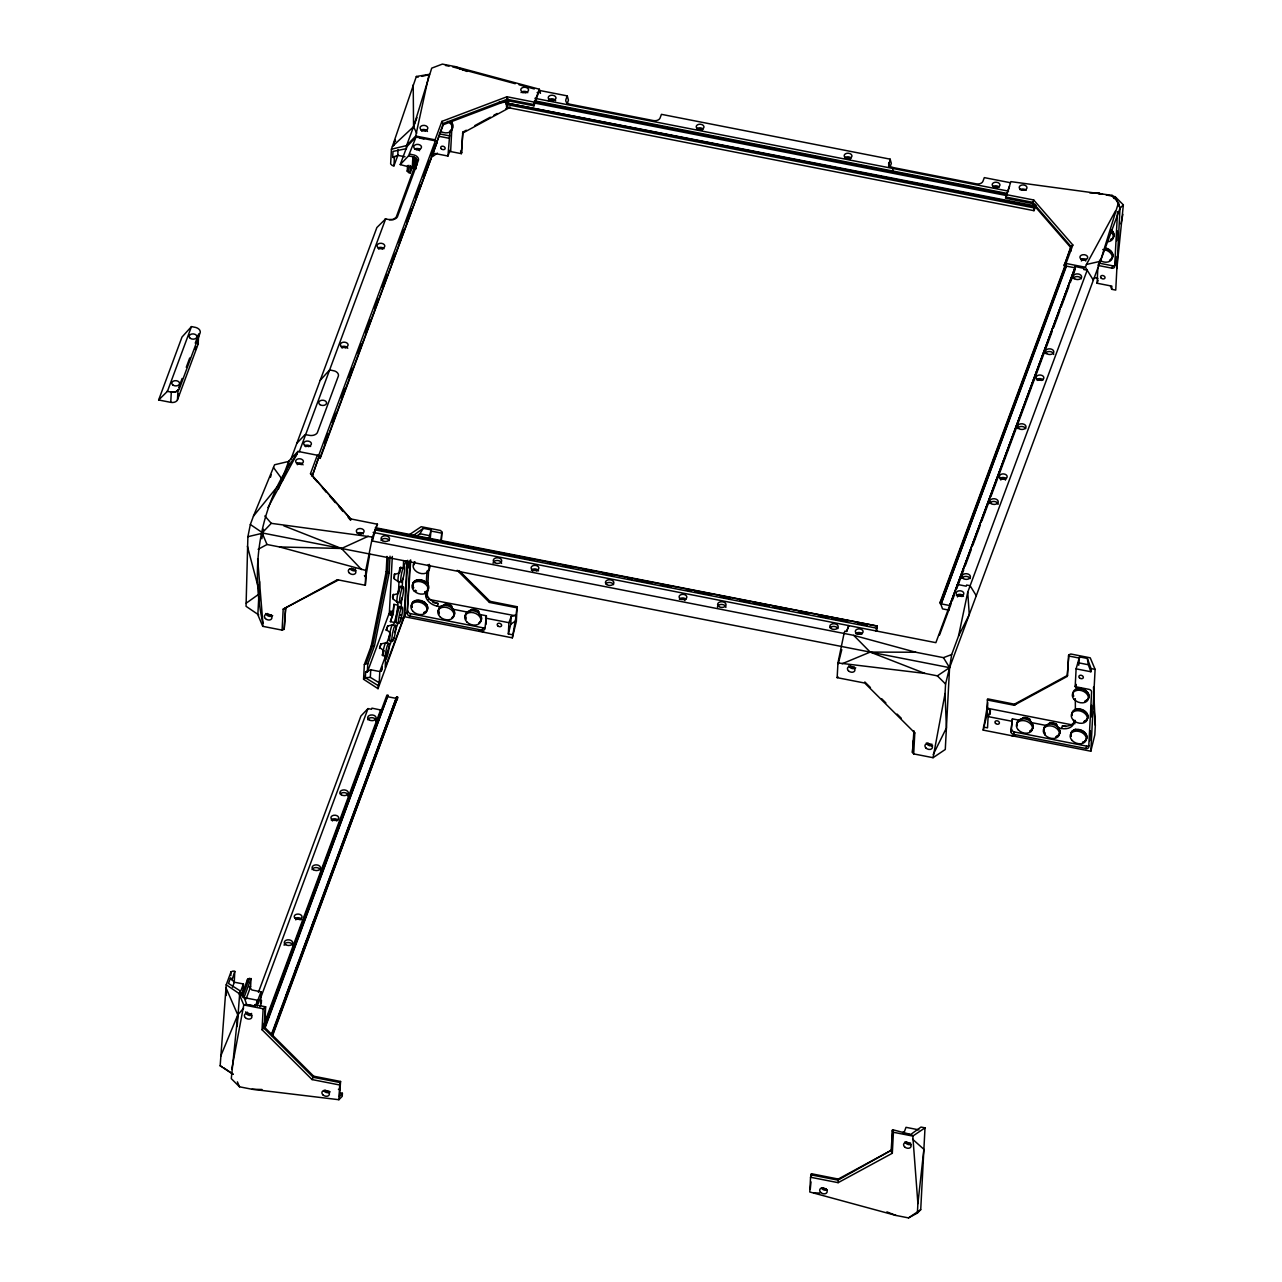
<?xml version="1.0" encoding="UTF-8"?>
<svg xmlns="http://www.w3.org/2000/svg" width="1282" height="1282" viewBox="0 0 1282 1282"><rect width="100%" height="100%" fill="white"/><g stroke="black" fill="none" stroke-linecap="round" stroke-linejoin="round"><path stroke-width="1.5" d="M393.318 599.447A6.25 0.945 -78.9 0 1 393.526 594.223C389.359 600.409 399.279 600.345 397.773 605.12A12.483 1.907 -78.9 0 1 394.295 622.427L390.385 621.658L393.029 614.559C387.324 617.844 388.622 608.261 393.157 612.123M395.497 141.421L395.321 140.123L394.455 141.821M258.74 614.927L246.048 606.322L247.891 536.693L250.343 524.498L253.451 516.133L274.572 464.773L289.7 461.183M170.762 402.356L171.291 392.132A5.545 3.734 3 0 0 178.006 389.584L177.477 399.824A5.545 3.734 3 0 1 170.762 402.356L158.648 399.984L181.996 337.054L191.467 326.59L195.826 327.471A6.939 4.679 3 0 1 200.248 332.535L179.16 389.359A6.939 4.679 3 0 1 171.836 392.132L171.051 392.02M177.477 399.824L198.149 344.089L198.694 333.849L195.249 343.143M233.004 1074.188L220.151 1065.839L226.225 984.784L231.016 971.852L233.116 971.051L234.798 971.387L234.221 982.541M230.824 975.666L231.016 971.852M232.058 979.897L234.798 971.387M284.187 629.318L285.678 607.748L284.187 629.318L282.088 630.119L262.73 626.321L262.89 623.148C249.525 564.561 260.454 502.528 296.911 454.213L297.953 451.424L318.673 455.495L320.212 458.379L319.17 457.45M226.049 987.957L237.779 1014.879L231.289 1078.627L239.494 1086.799L251.993 1089.251L338.913 1099.716L342.23 1096.318L342.39 1093.258L339.618 1092.713M259.589 581.595L257.842 614.751L262.73 626.321M261.832 538.76L263.499 529.274M237.17 1026.562L239.894 990.698L228.517 983.47L230.456 978.246L232.138 978.567M259.252 605.168L259.653 597.364M239.894 990.698L239.734 993.871L243.404 983.983L234.318 982.204L230.456 978.246M242.779 995.858L243.404 983.983M231.786 1069.108L243.772 1004.96L238.901 993.406L226.225 984.784M247.41 982.877L247.602 979.192L251.032 978.567L250.615 986.755L246.08 998.982M254.83 1006.049L254.894 1004.735L265.662 1006.835L264.589 1027.299L262.041 1029.75L312.071 1079.572L339.682 1084.989L338.913 1099.716M257.265 1006.194L257.57 1000.264L242.763 997.364M250.615 986.755L248.932 986.419L251.929 989.992L261.015 991.787L260.422 1003.037L261.448 1000.248L261.288 1003.309L260.022 1006.739M282.088 630.119L283.194 609.126L337.374 579.72L365.322 585.281L366.171 575.987L364.441 575.634L365.755 577.108L366.171 575.987M262.041 1029.75L263.147 1008.758L265.662 1006.835M265.246 1007.972L264.172 1028.42L313.257 1077.313L340.163 1082.585L340.579 1081.463L313.673 1076.191L264.589 1027.299M318.93 456.841L312.199 476.087L318.93 456.841L317.327 455.222L310.484 473.667L350.707 519.002L350.643 520.268L348.079 517.335M372.453 540.347L377.277 524.114L372.469 537.062L365.755 570.41L365.322 585.281M365.755 577.108L369.761 554.016M342.39 1093.258L339.426 1096.719L340.579 1081.463M405.609 613.117L378.03 688.674L363.575 679.268L364.344 664.541L371.187 646.096L386.186 571.66L386.988 556.404M429.486 74.308L416.33 76.487L391.427 149.193L390.641 163.92L392.26 165.522L393.943 165.859L397.949 155.074M378.03 688.674L378.19 685.598L365.354 677.729L365.658 671.784L370.738 669.781L379.809 671.56L385.61 655.919L382.116 655.23L383.799 650.695L379.76 647.57L381.315 643.74A6.25 0.945 -78.9 0 0 379.552 648.468L379.76 647.57M394.808 156.516L394.375 157.67L392.693 157.349L392.997 151.404L406.394 148.664L406.554 145.603L416.954 117.575M365.658 671.784L367.341 672.105L367.774 663.932L374.44 645.952L389.151 572.91L390.032 556.18M393.943 165.859L394.375 157.67M378.19 685.598L379.216 682.809L370.338 677.361L370.738 669.781M392.693 157.349L397.757 155.346L398.061 149.674M379.216 682.809L379.809 671.56M412.852 165.859L410.176 173.038L407.227 171.259L407.532 165.538M388.254 557.702L387.468 572.589L372.758 645.615L366.091 663.595L364.344 664.541M408.493 172.717L408.894 165.282M381.091 710.853L380.642 709.875L263.435 1025.792M410.176 173.038L410.577 165.602M385.61 655.919L385.225 667.377L404.022 616.706L407.115 561.436M412.339 166.981L412.868 156.757L408.525 155.907L400.224 164.609L415.56 168.583L416.105 158.359L412.868 156.757M397.773 605.12L393.878 604.367L393.446 612.427L389.424 611.642L392.308 556.436M412.98 167.141L413.509 156.901M413.589 167.333L414.118 157.109M414.15 167.589L414.695 157.365M414.679 167.878L415.224 157.654M415.16 168.214L415.688 157.99M264.845 1028.549L388.013 695.325L386.924 695.116L263.419 1028.036M394.263 578.727L394.6 573.791A6.25 0.945 -78.9 0 0 394.391 578.999L398.99 582.092A8.317 1.266 -78.9 0 0 399.535 581.579M415.913 168.984L416.105 158.359M416.458 164.288L416.442 158.744M416.746 164.817L416.73 159.176M416.778 165.17L416.922 159.609M393.414 594.944L398.382 593.422L398.99 582.092M394.487 574.464L399.455 572.958L399.728 567.798L403.237 568.471L405.977 561.067M272.056 1033.981L396.619 697.023L397.692 697.232L272.441 1036.064M401.154 607.908L401.667 598.085M402.179 588.262L402.692 578.438M403.237 568.471L403.638 560.571M407.676 560.298L404.711 616.754L512.335 637.843L516.342 621.45L517.111 606.723L515.925 615.873L428.188 599.287M478.138 610.953L479.58 614.447L486.375 615.777L484.949 628.645A2.772 2.003 20.3 0 1 482.144 630.167L409.775 615.985A2.772 2.003 20.4 0 1 407.195 613.421L409.984 560.346M407.195 613.421L410.737 559.978M443.284 124.723L507.079 100.573L533.985 105.845L534.049 104.579L507.143 99.307L443.348 123.441L436.617 142.703L443.284 124.723L441.905 121.373L506.935 96.759L534.53 102.175L539.337 89.227L454.886 66.552L442.37 64.1L431.713 68.138L413.557 126.726L392.452 146.404M400.224 164.609L406.891 146.629L416.025 137.046L435.399 140.844L437.018 142.446L320.212 458.379M437.37 153.135L432.995 156.292L433.156 153.135L447.947 156.035L450.03 130.732M451.232 605.681C445.928 600.729 442.146 608.421 437.274 606.162A12.483 9.022 20.4 0 1 425.64 594.576L425.912 591.611L424.919 592.012A8.317 6.009 20.4 0 0 427.771 584.063A8.317 6.009 20.4 0 0 416.826 579.945A8.317 6.009 20.4 0 0 413.653 587.765M413.525 588.118A8.317 6.009 20.4 0 1 415.32 580.826A8.317 6.009 20.4 0 1 425.384 582.14L426.265 582.877L426.986 571.163A8.317 6.009 20.4 0 0 429.262 564.336M426.361 596.819L426.618 591.963A12.483 9.022 20.4 0 0 438.236 603.55L437.274 606.162M427.194 597.348L428.637 569.753M430.287 538.2L431.089 529.851L423.268 528.312L413.028 535.716M466.295 130.219L462.866 132.078L461.376 153.664L450.623 151.564L452.242 120.668M440.944 542.382L441.841 531.95L440.591 530.508L421.217 526.71L409.006 534.914M461.376 153.664L462.866 132.078M441.361 541.26L441.841 531.95M1035.984 205.296L1033.981 210.681L506.614 107.351L506.278 103.009L1033.901 205.633L1033.821 207.059L1034.894 204.191M506.534 102.288L506.47 103.714L508.057 99.403M507.079 100.573L506.935 96.759M485.91 624.558L486.375 615.777M512.496 634.766L508.329 633.949L508.922 622.699L511.165 616.642L516.342 614.751L512.335 637.843M508.329 633.949L510.765 624.222L511.165 616.642M810.545 1177.261L809.775 1191.988L896.006 1215.448L908.505 1217.9L917.399 1213.076L920.716 1209.679L925.011 1127.856L920.973 1127.07L910.749 1134.458L892.576 1129.698L891.086 1151.284L892.32 1153.255L838.14 1182.661L810.545 1177.261L811.442 1173.735L839.486 1179.296M810.288 1188.991L811.009 1181.908M837.931 676.688L837.162 677.665L837.947 662.938L844.053 633.452L844.934 631.097L846.665 631.433L848.828 625.616M811.266 1177.004L811.442 1173.735M888.586 166.323L890.141 159.16L661.432 114.338L660.07 118.024A5.545 3.734 3 0 1 653.355 120.572L569.945 104.227A5.545 3.734 3 0 1 565.891 99.563L567.269 95.894L539.69 90.493L538.809 92.833L537.126 92.512M892.641 170.971L892.817 167.493A5.545 3.734 3 0 1 888.779 162.846M875.798 631.065L877.208 626.049L375.322 527.687M892 1140.852L892.576 1129.698M837.947 662.938L924.851 673.403L937.366 675.854L949.577 667.634L945.283 749.473L933.072 757.694L913.697 753.896L912.431 752.438L913.922 730.852L913.729 734.57M913.441 740.147L912.431 752.438M892.32 1153.255L893.426 1132.278L892.16 1130.82M913.697 753.896L914.803 732.903L864.773 683.066L837.162 677.665M903.265 1133.128L903.345 1131.798M948.984 610.152L942.526 608.886L940.155 602.22L1065.342 264.813M917.399 1213.076L917.896 1203.574L912.8 1136.076L925.011 1127.856M933.072 757.694L945.058 693.53L945.571 684.027L949.577 667.634M1074.957 268.146L949.77 605.553L941.164 603.854L1065.727 266.896M949.77 605.553L1075.39 266.64L935.876 642.667L373.142 532.399M956.757 588.598L957.478 584.464L966.195 586.178L966.612 585.041L970.121 585.73L976.275 595.729M1110.452 285.918L1111.702 289.299L1115.741 290.101L1120.019 208.261L1118.497 202.716L1112.071 195.345L1010.873 181.627L1005.521 198.261L1032.427 203.534L1070.871 247.714L1064.204 265.695L1074.957 267.794L1075.021 266.512L1084.091 268.387L1083.675 269.508L1087.2 270.198L967.734 592.188L958.551 636.016L951.677 654.541L949.593 667.65L262.137 532.927L271.271 523.344L372.469 537.062M1093.498 687.12L1095.325 725.308L1094.828 734.826L1090.822 751.204L983.198 730.115L987.204 707.023L986.787 708.145L1072.137 724.875M986.787 708.145L987.621 698.85L1015.584 704.411L1014.11 705.244L987.204 699.972M987.781 702.68L987.204 713.721L983.198 730.115M988.518 708.497L990.361 710.548L988.118 716.606L987.525 727.856L983.358 727.038M990.169 714.33L990.361 710.548M1032.427 203.534L1033.677 199.976L1006.066 194.576M1033.981 210.681L1033.901 205.633M1076.111 668.851L1090.902 671.752L1091.078 668.579L1087.344 658.451L1079.524 656.913L1076.111 668.851L1075.181 686.655L1089.027 689.363A2.772 2.003 20.4 0 1 1091.607 691.943L1088.738 746.973A2.772 2.003 20.3 0 1 1085.934 748.496L1013.549 734.314A2.772 2.003 20.4 0 1 1010.969 731.734L1012.395 718.865L1019.19 720.196L1023.645 717.6L1029.943 719.218A6.25 4.503 20.4 0 0 1022.828 717.792L1023.645 717.6M1010.969 731.734L1012.395 718.865M1064.204 265.695L1070.935 246.432L1072.858 245.022L1033.677 199.976M1070.871 247.714L1070.935 246.432L1032.491 202.252L1005.585 196.979M1070.823 251.24L1070.903 249.814M1014.11 705.244L1067.281 676.383L1068.771 654.814L1070.855 654.012L1090.229 657.81L1095.1 669.38L1090.822 751.204M1067.281 676.383L1068.771 654.814M1086.976 700.164A8.317 6.009 20.4 0 0 1086.976 692.008A8.317 6.009 20.4 0 0 1076.447 689.171L1076.047 684.316L1075.181 686.655M1111.702 289.299L1111.863 286.126L1097.072 283.226L1097.889 267.409M1074.797 723.881L1074.973 720.66M1078.723 665.278L1079.524 656.913M1089.796 740.708L1090.325 730.868M1091.046 717.119L1091.655 705.324M1117.535 211.594L1114.651 266.624A2.772 2.003 20.4 0 1 1111.863 268.146L1098.001 265.438L1098.866 263.098L1112.728 265.807A2.772 2.003 20.4 0 0 1115.516 264.3L1115.933 256.432M1116.75 240.712L1117.263 230.888M1116.862 268.611L1123.352 204.864L1115.148 196.707L1106.206 194.944M1083.675 721.638A8.317 6.009 20.4 0 0 1086.783 713.513A8.317 6.009 20.4 0 0 1075.39 709.635L1075.31 698.642M917.896 1203.574L923.889 1149.329L912.624 1139.233M393.702 145.619L394.215 142.719M876.664 630.728L877.128 627.475M400.769 614.623L400.625 615.536M226.353 991.499L226.305 995.473M383.046 651.769L383.27 650.583M383.799 650.695L383.59 651.865A8.317 1.266 -78.9 0 0 383.094 655.871M389.712 633.789L389.936 632.603L386.443 629.59L387.981 625.76A6.25 0.945 -78.9 0 0 386.219 630.488L386.443 629.59M389.936 632.603L390.257 633.885A8.317 1.266 -78.9 0 0 390.738 640.455M1120.997 223.917L1122.856 214.382M428.797 538.744L431.089 529.851M534.049 104.579L534.53 102.175M339.682 1084.989L340.163 1082.585M956.773 587.909L957.462 584.496M391.427 149.193L406.554 145.603L415.688 136.02L428.605 76.487M398.926 572.846L399.103 571.98A8.317 1.266 -78.9 0 0 398.446 581.996M399.455 572.958L399.647 572.092A8.317 1.266 -78.9 0 1 401.058 567.301M397.853 593.326L398.045 592.428M398.382 593.422L398.574 592.54A8.317 1.266 -78.9 0 1 401.506 587.765M270.486 477.257L271.191 474.644M241.897 995.361L242.154 992.396L241.497 993.919M400.433 608.229A8.317 1.266 -78.9 0 0 397.5 612.988L397.308 611.498M838.252 663.691L841.793 649.621M1118.497 202.716L1100.341 261.304L1086.415 264.477L1085.389 267.249L1093.338 280.181M425.88 611.722A8.317 6.009 20.4 0 0 426.297 604.527L427.13 605.248M1084.86 741.092A8.317 6.009 20.4 0 0 1084.86 732.935A8.317 6.009 20.4 0 0 1074.316 730.099L1075.133 729.346M191.467 326.59L167.445 391.314L158.648 399.984M178.695 387.725L182.14 378.446M186.275 367.293L189.72 357.999M278.418 489.035L288.819 461.007L297.953 451.424M283.338 478.346L289.075 462.898M290.838 459.469L376.876 227.539L385.674 218.853L299.299 451.697M408.525 155.907L416.025 137.046M407.227 171.259L408.605 167.557M436.681 141.421L435.063 139.818L441.905 121.373M318.673 455.495L435.399 140.844M431.04 155.923L433.14 150.298M324.699 443.187L328.176 433.813M332.342 422.579L335.82 413.221M341.381 398.237L344.842 388.863M349.025 377.629L352.486 368.271M358.047 353.287L361.524 343.913M365.69 332.679L370.562 319.571M374.729 308.337L378.206 298.978M382.373 287.729L387.228 274.62M391.411 263.387L394.872 254.028M399.055 242.779L403.91 229.67M406.682 222.187L411.554 209.078M415.721 197.829L420.592 184.72M423.364 177.237L429.614 160.378M432.403 152.879L435.88 143.52M320.276 457.097L437.018 142.446M447.947 156.035L450.206 149.962L450.623 151.564M506.614 107.351L508.617 101.951M372.725 538.568L371.86 540.908L853.7 635.343L915.733 652.234L943.44 657.65L951.677 654.541M538.664 92.16L533.985 105.845M232.475 987.204L234.318 982.204M567.237 103.409L568.439 100.172L567.269 95.894M241.449 995.793L247.602 979.192M249.349 978.246L242.683 996.226L244.365 996.547L251.032 978.567M363.575 679.268L364.601 676.479M367.341 672.105L388.991 613.774M386.924 642.907L390.481 632.715M393.59 624.927L394.295 622.427M258.419 992.332L360.931 715.997L367.998 708.593L371.508 709.283L371.924 708.161L381.139 710.084M245.343 1004.383L254.477 1005.857L254.894 1004.735M247.009 1004.703L255.31 1006.338L257.57 1000.264M257.137 1002.203L261.015 991.787M386.267 654.862L391.795 639.974M394.552 632.539L397.997 623.228M259.925 999.864L367.998 708.593M409.775 615.985L410.657 613.645A2.772 2.003 20.4 0 1 408.061 611.081M426.265 582.877L426.89 581.403A6.25 4.503 20.4 0 1 427.595 585.521M264.909 1027.106L388.013 695.325M425.64 594.576L426.618 591.963M411.875 607.476A8.317 6.009 20.4 0 1 414.807 601.034A8.317 6.009 20.4 0 1 424.31 602.588L424.518 601.851M271.431 1034.43L396.619 697.023M278.547 1015.873L280.63 1010.248M286.19 995.265L289.668 985.89M295.229 970.891L297.312 965.266M302.889 950.266L306.366 940.892M311.927 925.908L314.01 920.284M392.596 708.465L394.68 702.84M272.521 1034.638L397.692 697.232M453.588 616.209A8.317 6.009 20.4 0 0 453.203 609.799L450.607 605.296M313.673 1076.191L312.071 1079.572M516.358 607.7L489.452 602.428L489.868 601.306L459.004 570.57M482.144 630.167L483.026 627.827A2.772 2.003 20.3 0 0 485.125 627.507M515.925 615.873L516.342 614.751M890.125 166.676L891.327 163.439L890.141 159.16M1009.543 186.307L1006.178 196.45M846.617 631.433L848.764 625.6M877.208 626.049L377.02 528.793M1064.268 264.413L1066.015 263.467L1072.858 245.022M940.091 603.646L1065.951 264.364M941.164 603.854L1066.336 266.448M939.514 635.071L950.923 604.319L949.85 604.11M952.222 600.825L954.161 595.585M957.462 586.723L963.727 569.833M965.122 566.067L971.387 549.177M972.782 545.427L980.426 524.787M981.82 521.021L988.085 504.13M990.874 496.631L1052.153 331.461M1053.548 327.711L1059.813 310.821M1061.208 307.071L1068.868 286.431M1070.262 282.665L1075.133 269.541M1123.352 204.864L1120.019 208.261L949.593 667.65L943.44 657.65M1097.072 283.226L1098.193 280.197M1111.863 268.146L1112.728 265.807M1013.549 734.314L1014.431 731.974A2.772 2.003 20.4 0 1 1011.835 729.394M1030.007 731.141A8.317 6.009 20.4 0 0 1031.898 723.433L1029.126 718.673M1044.077 731.093A8.317 6.009 20.4 0 1 1045.327 726.013L1050.551 722.872L1056.849 724.49A6.25 4.503 20.4 0 0 1048.884 723.449M902.929 1132.935L903.762 1133.4L906.005 1127.327L918.954 1129.875M1055.695 736.813A8.317 6.009 20.4 0 0 1058.804 728.705L1056.031 723.945M1058.067 727.807L1061.496 728.48L1062.457 725.868A12.483 9.022 20.4 0 0 1074.893 720.228M1074.701 709.956L1075.534 709.283M1070.983 736.365A8.317 6.009 20.4 0 1 1072.233 731.285L1072.681 730.724M1085.934 748.496L1086.799 746.156A2.772 2.003 20.3 0 0 1089.187 745.579M220.648 1056.32L237.779 1014.879L243.612 1008.133M466.263 619.11A8.317 6.009 20.4 0 1 467.529 612.107L471.952 609.479L471.007 609.767M450.479 121.566L450.639 121.229A8.317 6.009 20.4 0 1 450.607 130.155M933.232 754.521L946.404 727.984L945.058 693.53M958.551 636.016L969.272 614.607L967.734 592.188M267.938 507.608L296.911 454.213M1086.415 264.477L1115.388 211.081M415.705 536.837L419.951 533.761L423.268 528.312M395.657 701.446L397.612 698.658M397.5 612.988L396.923 615.905A8.317 1.266 -78.9 0 0 397.404 622.475M426.297 604.527L424.534 602.78M253.451 516.133L282.697 480.061L273.531 467.561M320.18 380.369L329.65 369.889L334.778 371.027A6.939 4.679 3 0 1 338.432 375.85L317.343 432.675A6.939 4.679 3 0 1 314.074 435.063L313.321 435.271A6.939 4.679 3 0 1 310.02 435.447L305.132 434.582L296.831 443.3M246.224 603.149L259.861 593.454M1019.318 719.827L1018.421 720.74A8.317 6.009 20.4 0 0 1017.171 725.82M908.505 1217.9L920.716 1209.679M510.765 624.222L516.021 620.696M474.869 125.572L490.317 117.191M493.746 115.332L497.176 113.473M505.749 108.826L509.178 106.951M462.449 133.216L510.476 107.143M258.131 549.305L267.009 544.497L279.524 546.949L365.755 570.41M1014.527 704.122L1067.698 675.261M440.671 606.819L440.623 606.851A8.317 6.009 20.4 0 0 439.357 613.854M368.303 536.245L341.509 548.488L279.524 546.949M842.114 663.755L870.206 652.089L915.733 652.234M424.775 592.364L425.784 591.98M387.805 625.92L393.446 624.703M381.123 643.901L386.779 642.683M371.187 646.096L374.44 645.952M1049.734 723.064L1050.551 722.872M1074.444 729.746L1075.726 729.426M421.89 76.375L429.454 74.58M247.891 536.693L263.018 533.104L250.343 524.498M283.194 609.126L338.416 580.009L337.374 579.72M365.354 677.729L370.338 677.361M489.868 601.306L517.111 606.723M1089.748 192.861L1099.555 192.893M1011.45 735.644L1015.44 735.756M251.993 1089.251L261.993 1089.492M813.942 1192.805L819.807 1193.093M1098.69 193.79L1102.632 194.255M389.279 219.559L393.43 219.478L396.234 217.139L417.035 160.058M389.696 611.61L393.189 612.283M389.504 613.068L393.029 613.758M445.447 65.462L449.02 66.167M452.594 66.856L515.22 83.715M1010.056 182.653L984.304 177.621L982.941 181.291A5.545 3.734 3 0 1 976.227 183.839L892.817 167.493M534.914 98.313L1008.565 191.146M534.45 100.813L1006.883 193.39M536.116 101.903L1006.626 194.111M534.081 102.961L1006.546 195.553M506.278 103.009L1033.629 206.354M506.198 104.435L1033.564 207.78M439.357 133.857L449.758 135.892M438.492 136.196L448.892 138.232M415.688 136.02L435.063 139.818M1066.015 263.467L1085.389 267.249M420.047 138.168L423.957 138.937M1094.347 277.713L1097.937 278.418M409.695 154.128L414.054 155.026A6.939 4.679 3 0 1 416.201 155.955L416.778 156.372A6.939 4.679 3 0 1 418.477 160.09L397.388 216.914A6.939 4.679 3 0 1 390.065 219.687M397.757 155.346L405.032 156.773M385.177 218.821L389.52 219.687M166.948 391.282L171.291 392.132M940.155 602.22L941.228 602.428M430.672 530.972L441.425 533.072M1068.339 655.935L1079.107 658.035M349.666 518.697L377.613 524.274M419.951 533.761L429.919 535.716M1078.354 662.778L1088.322 664.733L1090.902 671.752M1091.078 668.579L1095.1 669.38M375.257 529.129L383.094 530.668M387.02 531.437L396.811 533.344M406.618 535.267L416.426 537.19M432.098 540.267L436.024 541.036M439.95 541.805L455.623 544.882M465.43 546.789L475.237 548.712M490.926 551.789L494.836 552.558M498.762 553.327L520.332 557.558M524.242 558.327L534.049 560.25M549.738 563.311L553.648 564.08M563.455 566.003L573.262 567.926M583.054 569.849L592.861 571.772M602.668 573.695L612.459 575.618M628.148 578.679L632.074 579.448M635.984 580.217L651.673 583.294M661.48 585.217L671.287 587.14M686.96 590.217L690.886 590.97M694.812 591.739L710.484 594.816M720.292 596.739L730.099 598.662M739.89 600.585L749.698 602.508M753.624 603.277L769.296 606.338M773.222 607.107L788.911 610.184M798.702 612.107L808.509 614.03M818.317 615.953L828.124 617.876M832.034 618.645L847.722 621.706M857.53 623.629L867.321 625.552M374.985 529.851L876.856 628.196M389.151 572.91L386.186 571.66M432.931 602.508L438.236 603.55M1062.457 725.868L1065.999 726.573M1031.161 722.535L1046.096 725.468M485.509 618.116L508.922 622.699M988.118 716.606L1011.53 721.189M410.657 613.645L483.026 627.827M1014.431 731.974L1086.799 746.156M389.696 611.883L392.741 612.476A6.25 0.945 -78.9 0 0 392.452 614.687M389.664 612.235L392.308 612.764M389.6 612.652L393.237 613.357M389.408 613.469L393.398 614.254M389.295 613.806L392.372 614.399M389.055 614.11L392.629 614.799M400.064 617.652L403.574 618.341M366.091 663.595L367.774 663.932M387.933 696.767L396.539 698.45M238.901 993.406L242.939 994.191L246.657 1004.319M903.762 1133.4L912.063 1135.035M243.772 1004.96L263.147 1008.758M893.426 1132.278L912.8 1136.076M811.025 1174.857L837.931 1180.129L891.503 1150.146L838.348 1179.007L838.14 1182.661M338.416 1089.299L340.147 1089.636M452.658 609.174L467.529 612.107M519.034 84.772L534.306 88.971M457.962 67.914L467.065 71.472M924.851 673.403L870.206 652.089L853.7 635.343M478.619 630.167L484.083 632.298M886.888 1211.891L896.006 1215.448M454.886 66.552L464.196 70.206M283.771 525.796L341.509 548.488L361.588 569.593M416.33 76.487L418.108 77.273M240.824 994.976L244.365 996.547M220.151 1065.839L221.93 1066.624M254.477 1005.857L255.31 1006.338M1074.316 730.099L1072.425 731.141M310.484 473.667L350.707 519.002M223.517 1067.698L233.02 1074.156M913.505 731.974L914.803 732.903M425.512 581.772L426.393 582.509M937.366 675.854L945.571 684.027M864.837 681.96L870.446 687.553M881.663 698.722L885.878 702.921M897.096 714.09L901.31 718.289M458.94 570.859L471.455 583.326M475.622 587.477L488.122 599.928M457.193 570.298L489.452 602.428M479.58 614.447L480.125 615.056A8.317 6.009 20.4 0 1 480.494 621.466M460.542 151.084L461.808 152.542M313.481 477.561L317.327 481.984M322.455 487.881L326.301 492.288M330.147 496.711L335.275 502.608M339.121 507.015L342.951 511.438M264.845 515.973L271.271 523.344M1058.211 727.455L1058.932 728.336A8.317 6.009 20.4 0 1 1057.041 736.044M1031.305 722.183L1032.026 723.064A8.317 6.009 20.4 0 1 1030.135 730.772M392.901 624.606L393.061 624.831A8.317 1.266 -78.9 0 0 390.305 630.872A8.317 1.266 -78.9 0 0 389.44 640.744M386.235 642.586L386.379 642.811A8.317 1.266 -78.9 0 0 384.504 645.567A8.317 1.266 -78.9 0 0 382.661 654.541M1112.071 195.345L1114.058 198.566M986.884 712.968L988.935 716.398M416.73 133.232L413.557 126.726L413.221 84.852M1115.148 196.707L1120.019 208.261M262.137 532.927L267.009 544.497M237.394 1081.832L239.494 1086.799M539.337 89.227L540.475 93.346M247.394 546.212L259.365 591.563M1087.344 658.451L1088.322 664.733M1094.219 711.67L1095.325 725.308M257.634 558.824L262.89 623.148M408.093 562.141L408.317 567.878M956.356 595.601A3.878 2.612 3 0 1 960.186 594.367A3.878 2.612 3 0 1 963.487 596.338M957.462 596.931A2.292 1.538 3 0 1 961.949 596.595M855.623 633.725A3.878 2.612 3 0 1 862.337 633.821M857.017 634.286A2.292 1.538 3 0 1 860.975 634.35M1021.706 190.281A2.292 1.538 3 0 1 1023.998 190.313M1081.383 260.967A2.292 1.538 3 0 1 1085.79 261.031M1080.806 259.493A3.878 2.612 3 0 1 1086.287 259.589M1020.087 189.736A3.878 2.612 3 0 1 1026.209 190.377M358.832 533.873A2.292 1.538 3 0 1 361.123 533.905M297.312 464.677A2.292 1.538 3 0 1 301.27 464.725M296.511 463.571A3.878 2.612 3 0 1 303.033 464.853M357.229 533.328A3.878 2.612 3 0 1 363.335 533.969M421.714 131.277A2.292 1.538 3 0 1 425.688 131.341M522.8 92.849A2.292 1.538 3 0 1 526.037 92.897M521.053 92.592A3.878 2.612 3 0 1 527.783 92.705M420.929 130.187A3.878 2.612 3 0 1 427.451 131.469M532.575 571.115A2.292 1.538 3 0 1 536.998 571.179M531.405 570.186A3.878 2.612 3 0 1 535.235 568.952A3.878 2.612 3 0 1 538.536 570.923M681.191 599.463A2.211 1.49 3 0 1 685.005 600.585M679.396 599.191A3.878 2.612 3 0 1 686.11 599.287M381.075 540.539A4.231 2.852 3 0 1 385.097 538.488A4.231 2.852 3 0 1 389.247 540.683M493.121 563.263A4.231 2.852 3 0 1 497.272 560.474A4.231 2.852 3 0 1 501.566 563.391M605.809 583.823A4.231 2.852 3 0 1 609.992 582.493A4.231 2.852 3 0 1 613.581 584.64M717.455 607.219A4.231 2.852 3 0 1 721.59 604.431A4.231 2.852 3 0 1 725.9 607.364M830.143 627.779A4.231 2.852 3 0 1 834.31 626.449A4.231 2.852 3 0 1 837.899 628.597M846.248 158.295A2.292 1.538 3 0 1 850.174 159.449M697.761 129.995A2.211 1.49 3 0 1 702.039 130.059M993.662 187.973A2.292 1.538 3 0 1 997.829 187.669M549.978 100.637A2.211 1.49 3 0 1 553.824 100.685M993.085 186.515A3.878 2.612 3 0 1 999.207 187.156M844.501 158.039A3.878 2.612 3 0 1 851.216 158.151M696.511 129.049A3.878 2.612 3 0 1 703.225 129.161M548.151 100.669A3.878 2.612 3 0 1 551.853 98.794A3.878 2.612 3 0 1 555.651 100.797M1000.825 480.061A2.292 1.538 3 0 1 1003.069 478.555A2.292 1.538 3 0 1 1005.392 480.125M999.72 478.731A3.878 2.612 3 0 1 1006.434 478.843M1037.859 380.434A2.211 1.49 3 0 1 1041.689 380.482M1036.401 379.841A3.878 2.612 3 0 1 1043.115 379.953M961.949 578.438A4.231 2.852 3 0 1 965.971 576.387A4.231 2.852 3 0 1 970.105 578.567M989.752 503.489A4.231 2.852 3 0 1 994.335 501.47A4.231 2.852 3 0 1 998.085 504.355M1017.555 428.525A4.231 2.852 3 0 1 1021.594 426.473A4.231 2.852 3 0 1 1025.728 428.653M1045.375 353.576A4.231 2.852 3 0 1 1049.942 351.556A4.231 2.852 3 0 1 1053.708 354.441M1073.178 278.627A4.231 2.852 3 0 1 1077.201 276.575A4.231 2.852 3 0 1 1081.351 278.755M378.703 249.173A2.292 1.538 3 0 1 382.661 249.237M377.902 248.083A3.878 2.612 3 0 1 384.023 248.724M342.07 348.095A2.211 1.49 3 0 1 345.916 348.143M341.22 346.973A3.878 2.612 3 0 1 347.743 348.255M416.217 149.738A2.292 1.538 3 0 1 419.583 150.731M414.599 149.193A3.878 2.612 3 0 1 420.079 149.289M305.725 446.681A2.211 1.49 3 0 1 308.866 446.729M304.539 445.864A3.878 2.612 3 0 1 310.645 446.505M198.149 342.294A5.545 3.734 3 0 1 198.149 344.089M178.839 393.911A3.878 2.612 3 0 1 177.894 396.426M195.777 346.525A3.878 2.612 3 0 1 195.249 349.682M854.405 666.928A2.292 1.651 20.4 0 1 850.559 666.175M931.918 744.121A2.292 1.651 20.4 0 1 927.864 742.919M932.591 745.451A3.878 2.804 20.4 0 1 926.357 742.935M855.719 667.778A3.878 2.804 20.4 0 1 851.889 668.451A3.878 2.804 20.4 0 1 848.86 665.743M451.552 120.764A6.25 4.503 20.4 0 1 451.937 124.082M508.089 99.115A8.317 6.009 20.4 0 1 499.211 102.143M447.53 121.389A8.317 6.009 20.4 0 1 451.649 130.444A8.317 6.009 20.4 0 1 440.543 131.389M416.49 591.002A8.317 6.009 20.4 0 1 415.32 590.153M470.19 610.184A6.25 4.503 20.4 0 1 478.955 611.626M465.831 617.636A8.317 6.009 20.4 0 1 474.949 611.129A8.317 6.009 20.4 0 1 479.821 621.898M479.692 622.251A8.317 6.009 20.4 0 1 478.699 622.892M413.83 565.058A8.317 6.009 20.4 0 1 414.407 561.885M413.637 564.288A8.317 6.009 20.4 0 1 414.278 562.237M412.019 607.107A8.317 6.009 20.4 0 1 421.137 600.601A8.317 6.009 20.4 0 1 426.009 611.37M425.015 612.011A8.317 6.009 20.4 0 1 423.845 612.459M424.871 612.363A8.317 6.009 20.4 0 1 423.701 612.828M444.101 604.511A6.25 4.503 20.4 0 1 452.049 606.37M438.925 612.379A8.317 6.009 20.4 0 1 448.043 605.873A8.317 6.009 20.4 0 1 452.915 616.642M452.786 616.995A8.317 6.009 20.4 0 1 451.793 617.636M427.916 565.042A8.317 6.009 20.4 0 1 426.121 573.07A8.317 6.009 20.4 0 1 415.176 570.506A8.317 6.009 20.4 0 1 415.336 562.093M1074.092 721.654A12.483 9.022 20.4 0 1 1061.496 728.48M1044.221 730.74A8.317 6.009 20.4 0 1 1048.82 724.154A8.317 6.009 20.4 0 1 1058.932 728.336M1045.327 733.288A8.317 6.009 20.4 0 1 1044.59 732.214M1073.755 696.206A8.317 6.009 20.4 0 1 1076.992 688.69A8.317 6.009 20.4 0 1 1087.697 692.344A8.317 6.009 20.4 0 1 1086.062 700.405M1085.934 700.757A8.317 6.009 20.4 0 1 1084.732 701.174M1017.315 725.468A8.317 6.009 20.4 0 1 1021.914 718.882A8.317 6.009 20.4 0 1 1032.026 723.064M1071.127 736.012A8.317 6.009 20.4 0 1 1080.71 729.907A8.317 6.009 20.4 0 1 1084.989 740.724M1083.819 741.685A8.317 6.009 20.4 0 1 1082.601 742.102M1072.201 715.548A8.317 6.009 20.4 0 1 1076.8 708.962A8.317 6.009 20.4 0 1 1086.912 713.161A8.317 6.009 20.4 0 1 1085.021 720.869M1076.063 690.437A6.25 4.503 20.4 0 1 1076.255 689.652M1111.286 229.831A8.317 6.009 20.4 0 1 1110.709 239.414M1111.141 230.183A8.317 6.009 20.4 0 1 1112.568 238.5M1111.67 239.221A8.317 6.009 20.4 0 1 1110.581 239.766M1111.638 258.595A8.317 6.009 20.4 0 1 1110.741 259.317M1104.892 247.875A8.317 6.009 20.4 0 1 1112.327 257.73M1104.764 248.243A8.317 6.009 20.4 0 1 1112.439 253.788A8.317 6.009 20.4 0 1 1109.507 260.23M1102.776 249.541A8.317 6.009 20.4 0 1 1112.103 258.547A8.317 6.009 20.4 0 1 1099.475 260.102M1110.613 231.625A8.317 6.009 20.4 0 1 1113.177 238.099A8.317 6.009 20.4 0 1 1107.456 241.737M271.383 614.671A2.292 1.651 20.4 0 1 267.329 613.469M355.563 568.759A2.292 1.651 20.4 0 1 351.476 568.375M355.995 570.458A3.878 2.804 20.4 0 1 350.098 568.695M272.681 615.536A3.878 2.804 20.4 0 1 268.867 616.209A3.878 2.804 20.4 0 1 265.823 613.485M910.557 1142.967A2.292 1.651 20.4 0 1 906.518 1141.749M826.265 1188.799A2.292 1.651 20.4 0 1 822.788 1187.757M827.307 1189.84A3.878 2.804 20.4 0 1 821.409 1188.093M911.246 1144.281A3.878 2.804 20.4 0 1 905.012 1141.765M328.865 1090.966A2.292 1.651 20.4 0 1 325.019 1090.213M251.609 1013.421A2.292 1.651 20.4 0 1 247.266 1012.123M252.041 1015.104A3.878 2.804 20.4 0 1 247.907 1014.927A3.878 2.804 20.4 0 1 245.711 1011.818M330.179 1091.815A3.878 2.804 20.4 0 1 323.641 1090.549M393.878 604.367A12.483 1.907 -78.9 0 1 390.385 621.658M399.439 570.586A8.317 1.266 -78.9 0 1 400.529 567.205M392.052 614.607A6.25 0.945 -78.9 0 1 392.484 612.427M396.106 622.764A8.317 1.266 -78.9 0 1 396.394 615.809M396.667 614.334A8.317 1.266 -78.9 0 1 398.734 607.347M399.327 606.578A8.317 1.266 -78.9 0 1 399.551 606.578M397.388 602.428A8.317 1.266 -78.9 0 1 397.148 597.46A8.317 1.266 -78.9 0 1 399.103 588.598M399.455 587.637A8.317 1.266 -78.9 0 1 400.112 586.387M398.478 602.027A8.317 1.266 -78.9 0 1 397.917 602.54M385.193 657.346A8.317 1.266 -78.9 0 1 388.19 643.644A8.317 1.266 -78.9 0 1 388.398 651.833A8.317 1.266 -78.9 0 1 385.225 658.211M332.423 820.961A2.292 1.538 3 0 1 336.829 821.025M331.237 820.031A3.878 2.612 3 0 1 337.951 820.143M295.789 919.867A2.211 1.49 3 0 1 300.084 919.931M295.148 918.393A3.878 2.612 3 0 1 301.671 919.659M367.678 719.715A4.231 2.852 3 0 1 372.806 717.776A4.231 2.852 3 0 1 375.882 721.317M340.275 793.975A4.231 2.852 3 0 1 344.457 792.645A4.231 2.852 3 0 1 348.047 794.792M348.207 795.529A4.231 2.852 3 0 1 348.079 796.266M312.071 869.613A4.231 2.852 3 0 1 316.093 867.561A4.231 2.852 3 0 1 320.228 869.741M284.139 945.299A4.231 2.852 3 0 1 288.29 942.51A4.231 2.852 3 0 1 292.584 945.443M264.765 1016.947A4.231 2.852 3 0 1 264.797 1018.421M257.938 1003.566L258.948 999.832L257.938 1003.566M381.347 670.935L382.244 667.249L381.347 670.935M856.52 633.308A3.878 2.612 3 0 0 862.978 632.25A3.878 2.612 3 0 0 858.139 628.949A3.878 2.612 3 0 0 856.52 633.308M957.253 595.201A3.878 2.612 3 0 0 963.711 594.127A3.878 2.612 3 0 0 958.872 590.842A3.878 2.612 3 0 0 957.253 595.201M1020.408 189.351A3.878 2.612 3 0 0 1026.866 188.278A3.878 2.612 3 0 0 1022.026 184.993A3.878 2.612 3 0 0 1020.408 189.351M1081.127 259.108A3.878 2.612 3 0 0 1087.585 258.035A3.878 2.612 3 0 0 1082.729 254.749A3.878 2.612 3 0 0 1081.127 259.108M357.534 532.943A3.878 2.612 3 0 0 363.992 531.87A3.878 2.612 3 0 0 359.152 528.585A3.878 2.612 3 0 0 357.534 532.943M296.831 463.187A3.878 2.612 3 0 0 303.289 462.113A3.878 2.612 3 0 0 298.45 458.828A3.878 2.612 3 0 0 296.831 463.187M421.249 129.803A3.878 2.612 3 0 0 427.707 128.729A3.878 2.612 3 0 0 422.868 125.444A3.878 2.612 3 0 0 421.249 129.803M521.982 91.679A3.878 2.612 3 0 0 528.44 90.605A3.878 2.612 3 0 0 523.585 87.32A3.878 2.612 3 0 0 521.982 91.679M532.302 569.785A3.878 2.612 3 0 0 538.76 568.711A3.878 2.612 3 0 0 533.921 565.426A3.878 2.612 3 0 0 532.302 569.785M680.277 598.774A3.878 2.612 3 0 0 686.735 597.7A3.878 2.612 3 0 0 681.896 594.415A3.878 2.612 3 0 0 680.277 598.774M382.389 540.619A4.231 2.852 3 0 0 389.424 539.45A4.231 2.852 3 0 0 384.151 535.86A4.231 2.852 3 0 0 382.389 540.619M494.564 562.59A4.231 2.852 3 0 0 501.599 561.42A4.231 2.852 3 0 0 496.31 557.846A4.231 2.852 3 0 0 494.564 562.59M606.723 584.576A4.231 2.852 3 0 0 613.758 583.406A4.231 2.852 3 0 0 608.485 579.817A4.231 2.852 3 0 0 606.723 584.576M718.882 606.546A4.231 2.852 3 0 0 725.916 605.392A4.231 2.852 3 0 0 720.644 601.803A4.231 2.852 3 0 0 718.882 606.546M831.057 628.533A4.231 2.852 3 0 0 838.091 627.363A4.231 2.852 3 0 0 832.819 623.789A4.231 2.852 3 0 0 831.057 628.533M549.417 99.643A3.878 2.612 3 0 0 555.875 98.57A3.878 2.612 3 0 0 551.036 95.285A3.878 2.612 3 0 0 549.417 99.643M697.408 128.649A3.878 2.612 3 0 0 703.866 127.575A3.878 2.612 3 0 0 699.027 124.29A3.878 2.612 3 0 0 697.408 128.649M845.383 157.638A3.878 2.612 3 0 0 851.841 156.564A3.878 2.612 3 0 0 847.001 153.279A3.878 2.612 3 0 0 845.383 157.638M993.374 186.643A3.878 2.612 3 0 0 999.832 185.57A3.878 2.612 3 0 0 994.992 182.284A3.878 2.612 3 0 0 993.374 186.643M1000.601 478.33A3.878 2.612 3 0 0 1007.059 477.257A3.878 2.612 3 0 0 1002.22 473.971A3.878 2.612 3 0 0 1000.601 478.33M1037.298 379.44A3.878 2.612 3 0 0 1043.756 378.366A3.878 2.612 3 0 0 1038.917 375.081A3.878 2.612 3 0 0 1037.298 379.44M963.263 578.503A4.231 2.852 3 0 0 970.298 577.333A4.231 2.852 3 0 0 965.026 573.759A4.231 2.852 3 0 0 963.263 578.503M991.066 503.554A4.231 2.852 3 0 0 998.101 502.384A4.231 2.852 3 0 0 992.829 498.794A4.231 2.852 3 0 0 991.066 503.554M1018.869 428.589A4.231 2.852 3 0 0 1025.904 427.419A4.231 2.852 3 0 0 1020.632 423.845A4.231 2.852 3 0 0 1018.869 428.589M1046.689 353.64A4.231 2.852 3 0 0 1053.724 352.47A4.231 2.852 3 0 0 1048.452 348.896A4.231 2.852 3 0 0 1046.689 353.64M1074.492 278.691A4.231 2.852 3 0 0 1081.527 277.521A4.231 2.852 3 0 0 1076.255 273.947A4.231 2.852 3 0 0 1074.492 278.691M378.222 247.698A3.878 2.612 3 0 0 384.68 246.625A3.878 2.612 3 0 0 379.841 243.34A3.878 2.612 3 0 0 378.222 247.698M341.541 346.589A3.878 2.612 3 0 0 347.999 345.515A3.878 2.612 3 0 0 343.159 342.23A3.878 2.612 3 0 0 341.541 346.589M414.919 148.808A3.878 2.612 3 0 0 421.377 147.734A3.878 2.612 3 0 0 416.538 144.449A3.878 2.612 3 0 0 414.919 148.808M304.844 445.479A3.878 2.612 3 0 0 311.302 444.405A3.878 2.612 3 0 0 306.462 441.12A3.878 2.612 3 0 0 304.844 445.479M173.006 385.097A3.878 2.612 3 0 0 179.464 384.023A3.878 2.612 3 0 0 174.624 380.738A3.878 2.612 3 0 0 173.006 385.097M190.345 338.352A3.878 2.612 3 0 0 196.803 337.278A3.878 2.612 3 0 0 191.963 333.977A3.878 2.612 3 0 0 190.345 338.352M319.987 404.647A3.878 2.612 3 0 0 326.461 403.574A3.878 2.612 3 0 0 321.606 400.288A3.878 2.612 3 0 0 319.987 404.647M848.428 670.807A3.878 2.804 20.4 0 0 854.79 670.758A3.878 2.804 20.4 0 0 850.367 666.352A3.878 2.804 20.4 0 0 848.428 670.807M925.924 747.999A3.878 2.804 20.4 0 0 932.302 747.951A3.878 2.804 20.4 0 0 927.864 743.544A3.878 2.804 20.4 0 0 925.924 747.999M441.312 148.808A2.292 1.651 20.4 0 0 445.062 148.776A2.292 1.651 20.4 0 0 442.45 146.18A2.292 1.651 20.4 0 0 441.312 148.808M497.785 625.856A2.292 1.651 20.4 0 0 501.534 625.84A2.292 1.651 20.4 0 0 498.922 623.228A2.292 1.651 20.4 0 0 497.785 625.856M414.102 590.954A8.317 6.009 20.4 0 0 427.787 590.986A8.317 6.009 20.4 0 0 418.413 581.467A8.317 6.009 20.4 0 0 414.102 590.954M413.028 611.418A8.317 6.009 20.4 0 0 426.714 611.45A8.317 6.009 20.4 0 0 417.355 601.931A8.317 6.009 20.4 0 0 413.028 611.418M439.934 616.69A8.317 6.009 20.4 0 0 453.62 616.722A8.317 6.009 20.4 0 0 444.261 607.187A8.317 6.009 20.4 0 0 439.934 616.69M466.84 621.946A8.317 6.009 20.4 0 0 480.526 621.978A8.317 6.009 20.4 0 0 471.167 612.459A8.317 6.009 20.4 0 0 466.84 621.946M1079.492 677.857A2.292 1.651 20.4 0 0 1083.242 677.825A2.292 1.651 20.4 0 0 1080.63 675.229A2.292 1.651 20.4 0 0 1079.492 677.857M995.553 723.401A2.292 1.651 20.4 0 0 999.303 723.385A2.292 1.651 20.4 0 0 996.691 720.772A2.292 1.651 20.4 0 0 995.553 723.401M1018.196 729.795A8.317 6.009 20.4 0 0 1031.994 730.323A8.317 6.009 20.4 0 0 1023.1 720.564A8.317 6.009 20.4 0 0 1018.196 729.795M1045.102 735.067A8.317 6.009 20.4 0 0 1058.9 735.596A8.317 6.009 20.4 0 0 1050.006 725.836A8.317 6.009 20.4 0 0 1045.102 735.067M1072.008 740.355A8.317 6.009 20.4 0 0 1085.806 740.868A8.317 6.009 20.4 0 0 1076.912 731.109A8.317 6.009 20.4 0 0 1072.008 740.355M1073.082 719.891A8.317 6.009 20.4 0 0 1086.88 720.404A8.317 6.009 20.4 0 0 1077.986 710.661A8.317 6.009 20.4 0 0 1073.082 719.891M1074.124 699.427A8.317 6.009 20.4 0 0 1087.921 699.956A8.317 6.009 20.4 0 0 1079.043 690.197A8.317 6.009 20.4 0 0 1074.124 699.427M1101.19 278.114A2.292 1.651 20.4 0 0 1104.94 278.082A2.292 1.651 20.4 0 0 1102.328 275.486A2.292 1.651 20.4 0 0 1101.19 278.114M265.39 618.565A3.878 2.804 20.4 0 0 271.768 618.501A3.878 2.804 20.4 0 0 267.345 614.094A3.878 2.804 20.4 0 0 265.39 618.565M349.329 573.006A3.878 2.804 20.4 0 0 355.707 572.958A3.878 2.804 20.4 0 0 351.268 568.535A3.878 2.804 20.4 0 0 349.329 573.006M904.579 1146.845A3.878 2.804 20.4 0 0 910.957 1146.797A3.878 2.804 20.4 0 0 906.518 1142.374A3.878 2.804 20.4 0 0 904.579 1146.845M820.64 1192.388A3.878 2.804 20.4 0 0 827.018 1192.34A3.878 2.804 20.4 0 0 822.579 1187.933A3.878 2.804 20.4 0 0 820.64 1192.388M322.888 1094.844A3.878 2.804 20.4 0 0 329.25 1094.796A3.878 2.804 20.4 0 0 324.827 1090.389A3.878 2.804 20.4 0 0 322.888 1094.844M245.375 1017.652A3.878 2.804 20.4 0 0 251.753 1017.604A3.878 2.804 20.4 0 0 247.314 1013.197A3.878 2.804 20.4 0 0 245.375 1017.652M394.055 637.939A8.317 1.266 -78.9 0 0 395.577 625.087A8.317 1.266 -78.9 0 0 392.068 636.641A8.317 1.266 -78.9 0 0 394.055 637.939M400.721 619.959A8.317 1.266 -78.9 0 0 402.244 607.107A8.317 1.266 -78.9 0 0 398.734 618.661A8.317 1.266 -78.9 0 0 400.721 619.959M401.795 599.511A8.317 1.266 -78.9 0 0 403.317 586.659A8.317 1.266 -78.9 0 0 399.808 598.213A8.317 1.266 -78.9 0 0 401.795 599.511M402.852 579.063A8.317 1.266 -78.9 0 0 404.375 566.211A8.317 1.266 -78.9 0 0 400.881 577.765A8.317 1.266 -78.9 0 0 402.852 579.063M332.134 819.631A3.878 2.612 3 0 0 338.592 818.557A3.878 2.612 3 0 0 333.753 815.272A3.878 2.612 3 0 0 332.134 819.631M295.437 918.521A3.878 2.612 3 0 0 301.895 917.447A3.878 2.612 3 0 0 297.055 914.146A3.878 2.612 3 0 0 295.437 918.521M368.992 719.779A4.231 2.852 3 0 0 376.027 718.609A4.231 2.852 3 0 0 370.754 715.019A4.231 2.852 3 0 0 368.992 719.779M341.188 794.728A4.231 2.852 3 0 0 348.223 793.558A4.231 2.852 3 0 0 342.951 789.984A4.231 2.852 3 0 0 341.188 794.728M313.385 869.677A4.231 2.852 3 0 0 320.42 868.507A4.231 2.852 3 0 0 315.148 864.933A4.231 2.852 3 0 0 313.385 869.677M285.565 944.626A4.231 2.852 3 0 0 292.6 943.472A4.231 2.852 3 0 0 287.328 939.882A4.231 2.852 3 0 0 285.565 944.626"/></g></svg>
